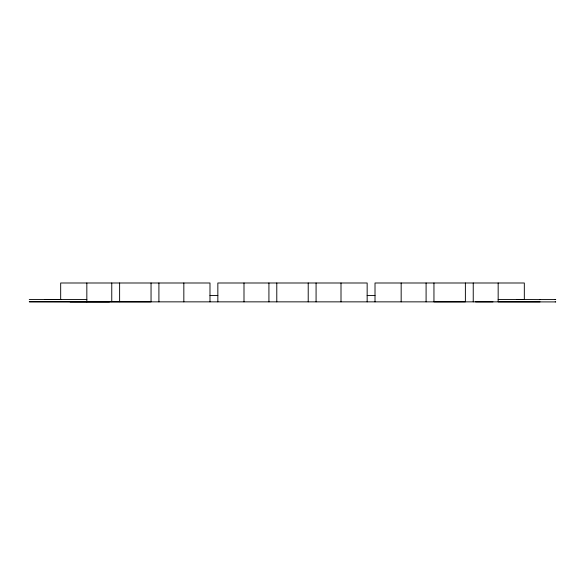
<?xml version="1.0" encoding="UTF-8"?>
<svg xmlns="http://www.w3.org/2000/svg" width="585" height="585" viewBox="0 0 585 585"><rect width="100%" height="100%" fill="white"/><g stroke="black" fill="none" stroke-linecap="round" stroke-linejoin="round"><path stroke-width="0.88" d="M555.216 299.608L555.75 299.491L540.028 299.549M555.216 301.86L555.75 301.918L498.164 301.853L498.164 282.994M109.446 301.853L29.25 301.78L151.047 301.853L151.047 282.994M475.554 301.853L492.979 301.853M209.986 295.564L217.847 295.564M367.153 295.564L375.014 295.564M44.965 299.491L61.257 299.491M29.25 299.491L86.836 299.491M498.164 299.491L524.321 299.491L524.321 282.994L375.014 282.994L375.014 301.853M70.105 301.853L540.035 301.86M540.035 299.608L516.796 299.491M473.236 282.994L473.236 301.853M465.382 282.994L465.382 301.816L433.953 301.845L433.953 282.994M426.092 282.994L426.092 301.853M401.164 282.994L401.164 301.853M367.153 301.853L367.153 282.994L217.847 282.994L217.847 301.853M341.004 282.994L341.004 301.853M316.075 282.994L316.075 301.853M308.215 282.994L308.215 301.853M276.785 282.994L276.785 301.853M268.924 282.994L268.924 301.853M243.996 282.994L243.996 301.853M209.986 301.853L209.986 282.994L60.679 282.994L60.679 299.491M183.836 282.994L183.836 301.853M158.908 282.994L158.908 301.853M119.618 282.994L119.618 301.699M111.764 282.994L111.764 301.699M86.836 282.994L86.836 301.853"/></g></svg>
